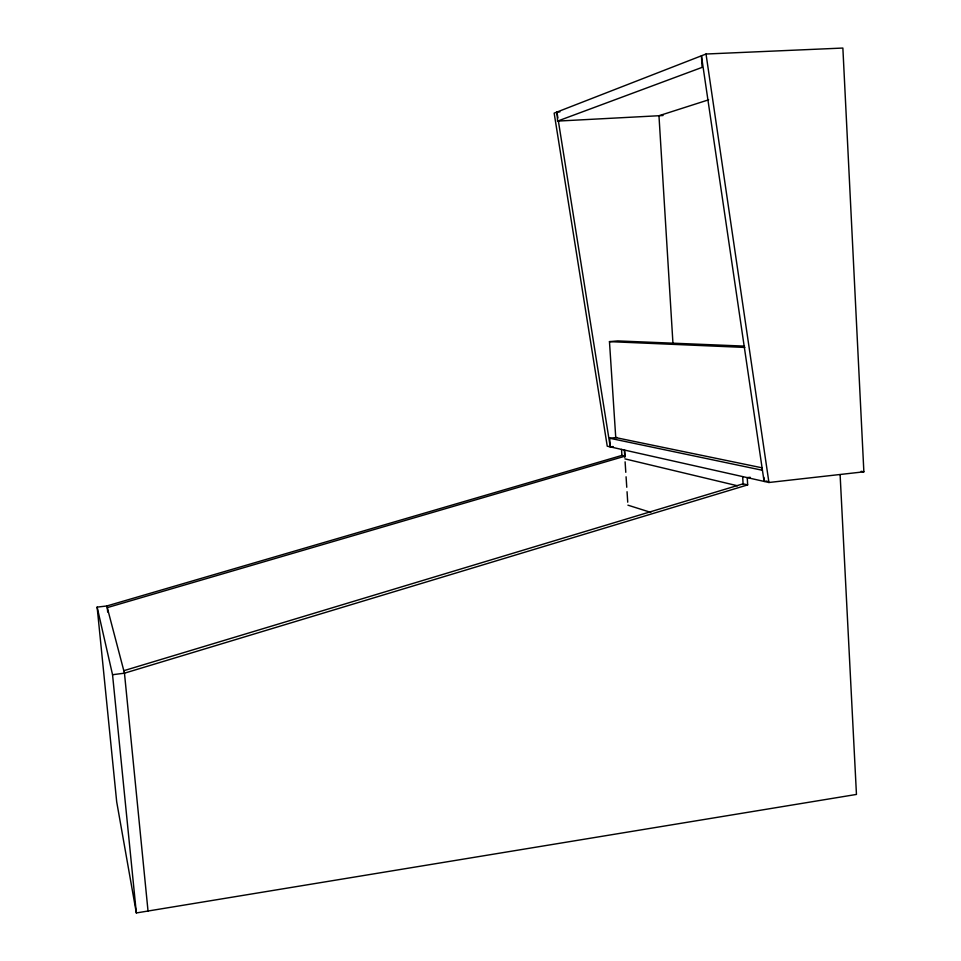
<?xml version="1.0" encoding="UTF-8"?>
<svg xmlns="http://www.w3.org/2000/svg" width="961" height="961" viewBox="0 0 961 961"><rect width="100%" height="100%" fill="white"/><g stroke="black" fill="none" stroke-linecap="round" stroke-linejoin="round"><path stroke-width="1.44" d="M706.023 54.02L554.161 113.134L607.244 446.192L768.932 482.494L863.867 471.815L842.869 48.05L706.023 54.02L768.932 482.494M559.915 111.896L556.948 112.053L557.572 121.098L702.107 67.378L701.434 55.81L764.079 481.401L767.034 481.077M708.653 99.812L658.97 115.728L672.928 342.969M123.813 670.694L743.081 483.827L747.658 484.897L747.238 477.617L750.229 477.293M747.658 484.897L124.462 673.18L112.545 674.718L97.133 607.124L106.827 605.971L621.923 455.418L625.058 456.151L624.674 450.108M625.058 456.151L107.26 607.616L107.704 612.097M97.133 607.124L116.689 801.798L136.342 912.95L856.455 794.435L840.118 474.794M558.365 120.942L610.235 446.865L613.178 446.553M610.235 446.865L609.658 438.228L617.034 437.471M762.217 467.851L615.749 437.603L609.466 341.635L617.695 340.915L744.571 346.116M557.572 121.098L663.066 115.512M609.466 341.635L744.907 347.438M861.164 471.31L863.867 471.815M609.658 438.228L762.013 470.193M624.914 458.865L737.507 485.785M627.929 505.174L650.777 512.381M106.827 605.971L124.462 673.18L148.03 911.028M556.948 112.053L557.897 117.975M112.545 674.718L136.342 912.95M624.338 450.036L624.818 457.388M625.106 461.845L625.791 472.307M626.079 476.788L626.764 487.251M627.053 491.732L627.725 502.183M621.527 449.4L621.923 455.418M742.673 476.596L743.129 484.524M763.851 477.317L764.079 481.401"/></g></svg>
